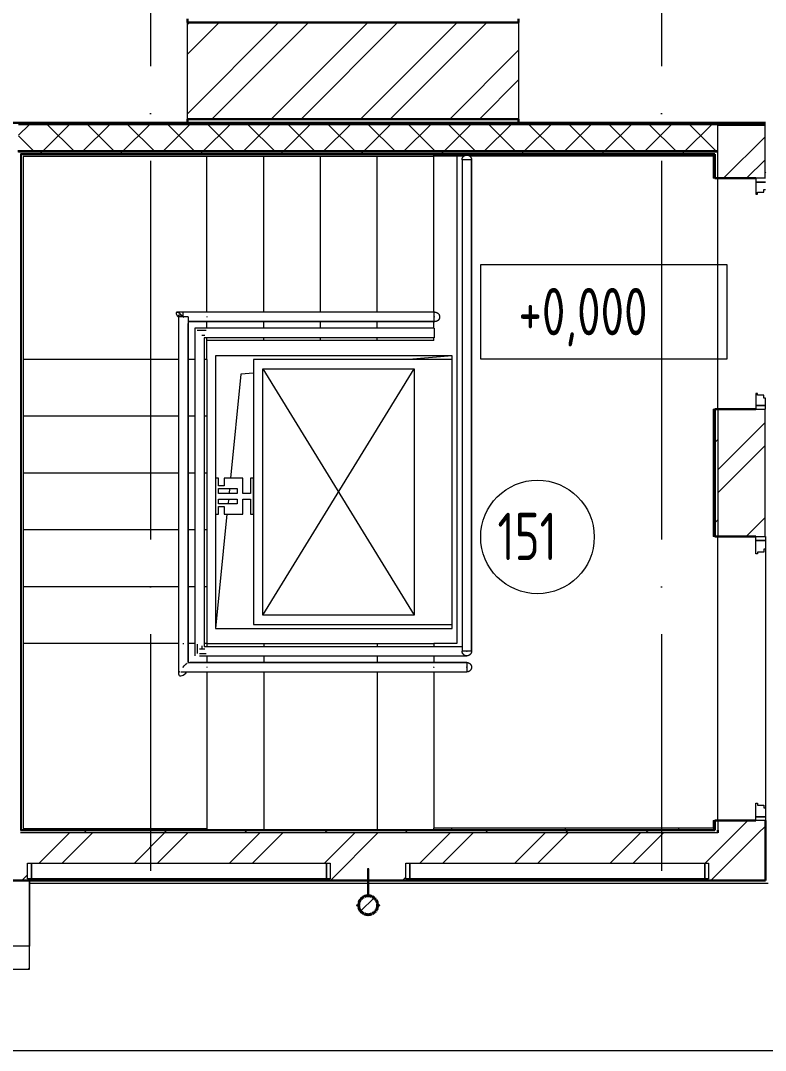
# Model space of a CAD drawing. Header units: millimetres. Extents: x -404508 to 361533, y -175093 to 31861.
# Drawn here: x 5201 to 9138, y -121681 to -116243 of the extents above; entities that cross this region are included whole.
import ezdxf

# ---------------------------------------------------------------- set-up
doc = ezdxf.new("R2010")
doc.units = ezdxf.units.MM
doc.linetypes.add('ADSK_Линия сетки', pattern=[25, 20, -2.5, 0, -2.5])
doc.linetypes.add('ADSK_Сверху', pattern=[450, 300, -150])
for name, color, linetype, lineweight in [('Аннотация', 7, 'Continuous', 18), ('Двери', 252, 'Continuous', 9), ('Крыша', 7, 'Continuous', 9), ('Крыша штриховка', 7, 'Continuous', 9), ('Лестницы', 252, 'Continuous', 9), ('Линии', 7, 'Continuous', 9), ('Марки помещений', 252, 'Continuous', 20), ('Обобщенные модели', 252, 'Continuous', 18), ('Оборудование', 8, 'Continuous', 18), ('Ограждение', 252, 'Continuous', 9), ('Окна', 252, 'Continuous', 9), ('Оси', 252, 'Continuous', 9), ('Отметки', 7, 'Continuous', 9), ('Перекрытие', 252, 'Continuous', 18), ('Стены внутренние', 7, 'Continuous', 18), ('Стены наружные', 7, 'Continuous', 18), ('Стены штриховка', 7, 'Continuous', 9)]:
    doc.layers.add(name, color=color, linetype=linetype, lineweight=lineweight)
doc.styles.add('GOST Common_3', font='', dxfattribs={"height": 3.5})
doc.styles.get('GOST Common_3').set_extended_font_data('GOST 2.304 type A')
pattern_1 = [(0, (-32119.8, 96), (0, 600), []), (90, (-32119.8, 96), (-600, 4e-14), [])]

# ---------------------------------------------------------------- blocks, each defined once
blk = doc.blocks.new('1 этаж')
at = {"layer": 'Обобщенные модели', "lineweight": 9, "true_color": 0x636466}
h = blk.add_hatch(dxfattribs=at)
h.set_pattern_fill('FP_7', color=251, style=0, pattern_type=2)
h.set_pattern_definition([(45, (-32119.82, 96), (-106.066, 106.066), [])])
h.paths.add_polyline_path([(-6405.8, 10724.3), (-6383.1, 10730), (-6365.8, 10744.9), (-6357.1, 10764.7), (-6357.9, 10787.2), (-6368.1, 10806.5), (-6386.1, 10819.8), (-6405.8, 10824.3), (-6428.5, 10818.5), (-6445.8, 10803.6), (-6454.5, 10783.8), (-6453.4, 10760.8), (-6443.5, 10742), (-6425.5, 10728.8), (-6413.3, 10726)])
at = {"layer": 'Ограждение', "true_color": 0x636466}
h = blk.add_hatch(dxfattribs=at)
h.set_pattern_fill('FP_25', color=251, style=0, pattern_type=2)
h.set_pattern_definition(pattern_1)
h.paths.add_polyline_path([(-5058.1, 14731.3), (-4582.8, 14731.3), (-4572.8, 14741.3), (-6057.6, 14741.3), (-6057.6, 14731.3), (-5895.5, 14732.2), (-5891.6, 14733.1), (-5892.3, 14732.2), (-5886.4, 14734.9), (-5884.2, 14732.9), (-5881, 14734.3), (-5876.6, 14732.9), (-5875.9, 14733.7), (-5869, 14731.3), (-5775.6, 14731.3)])
h = blk.add_hatch(dxfattribs=at)
h.set_pattern_fill('FP_25', color=251, style=0, pattern_type=2)
h.set_pattern_definition(pattern_1)
h.paths.add_polyline_path([(-4572.8, 12721.3), (-4572.8, 13393.3), (-4582.8, 13393.3), (-4582.8, 12721.3)])
h = blk.add_hatch(dxfattribs=at)
h.set_pattern_fill('FP_25', color=251, style=0, pattern_type=2)
h.set_pattern_definition(pattern_1)
h.paths.add_polyline_path([(-4572.8, 11171.3), (-4582.8, 11181.3), (-6057.8, 11181.3), (-6057.8, 11171.3), (-5058.1, 11171.3)])
at = {"layer": 'Аннотация', "color": 251, "lineweight": 20, "true_color": 0x636466}
for p, q in [((-5809.7, 13657.5), (-5809.7, 14157.5)), ((-5809.7, 14157.5), (-4509.7, 14157.5)), ((-4509.7, 14157.5), (-4509.7, 13657.5)), ((-4509.7, 13657.5), (-5809.7, 13657.5))]:
    blk.add_line(p, q, dxfattribs=at)
at = {"layer": 'Двери', "color": 251, "true_color": 0x636466}
for p, q in [((-4305.8, 14613.3), (-4355.8, 14613.3)), ((-4355.8, 14613.3), (-4355.8, 14593.3)), ((-4355.8, 14593.3), (-4305.8, 14593.3)), ((-4305.8, 14593.3), (-4355.8, 14593.3)), ((-4355.8, 14593.3), (-4355.8, 14529.3)), ((-4355.8, 14529.3), (-4346.8, 14529.3)), ((-4346.8, 14529.3), (-4346.8, 14539.3)), ((-4346.8, 14539.3), (-4314.8, 14539.3)), ((-4314.8, 14539.3), (-4314.8, 14554.3)), ((-4314.8, 14554.3), (-4305.8, 14554.3)), ((-4346.8, 13477.3), (-4355.8, 13477.3)), ((-4355.8, 13477.3), (-4355.8, 13413.3)), ((-4346.8, 13467.3), (-4346.8, 13477.3)), ((-4314.8, 13467.3), (-4346.8, 13467.3)), ((-4314.8, 13452.3), (-4314.8, 13467.3)), ((-4305.8, 13452.3), (-4314.8, 13452.3)), ((-4305.8, 13413.3), (-4305.8, 13452.3)), ((-4305.8, 13413.3), (-4355.8, 13413.3)), ((-4355.8, 13413.3), (-4355.8, 13393.3)), ((-4355.8, 13413.3), (-4305.8, 13413.3)), ((-4355.8, 13393.3), (-4305.8, 13393.3)), ((-4305.8, 13393.3), (-4305.8, 13413.3)), ((-4355.8, 12701.3), (-4355.8, 12721.3)), ((-4355.8, 12721.3), (-4305.8, 12721.3)), ((-4305.8, 12701.3), (-4355.8, 12701.3)), ((-4355.8, 12701.3), (-4305.8, 12701.3)), ((-4355.8, 12629.3), (-4355.8, 12701.3)), ((-4305.8, 12721.3), (-4305.8, 12701.3)), ((-4305.8, 12701.3), (-4305.8, 12654.3)), ((-4346.8, 12629.3), (-4355.8, 12629.3)), ((-4346.8, 12639.3), (-4346.8, 12629.3)), ((-4314.8, 12639.3), (-4346.8, 12639.3)), ((-4314.8, 12654.3), (-4314.8, 12639.3)), ((-4305.8, 12654.3), (-4314.8, 12654.3)), ((-4355.8, 11313.3), (-4346.8, 11313.3)), ((-4355.8, 11241.3), (-4355.8, 11313.3)), ((-4346.8, 11313.3), (-4346.8, 11303.3)), ((-4346.8, 11303.3), (-4314.8, 11303.3)), ((-4314.8, 11303.3), (-4314.8, 11288.3)), ((-4314.8, 11288.3), (-4305.8, 11288.3)), ((-4305.8, 11288.3), (-4305.8, 11241.3)), ((-4355.8, 11241.3), (-4305.8, 11241.3)), ((-4355.8, 11221.3), (-4355.8, 11241.3)), ((-4305.8, 11241.3), (-4355.8, 11241.3)), ((-4305.8, 11221.3), (-4355.8, 11221.3)), ((-4305.8, 11241.3), (-4305.8, 11221.3))]:
    blk.add_line(p, q, dxfattribs=at)
at = {"layer": 'Крыша', "color": 251, "true_color": 0x636466}
blk.add_line((-8195.8, 10904.3), (-8195.8, 10558.2), dxfattribs=at)
at = {"layer": 'Крыша', "color": 251, "lineweight": 18, "true_color": 0x636466}
for p, q in [((-8195.8, 10558.2), (-10355.8, 10558.2)), ((-8195.8, 10437.1), (-8195.8, 10558.2)), ((-10355.8, 10437.1), (-8195.8, 10437.1))]:
    blk.add_line(p, q, dxfattribs=at)
at = {"layer": 'Крыша', "color": 251, "linetype": 'Continuous', "true_color": 0x636466}
blk.add_line((-8202.3, 10437.1), (-8195.8, 10443.6), dxfattribs=at)
at = {"layer": 'Крыша штриховка', "color": 251, "linetype": 'Continuous', "true_color": 0x636466}
blk.add_line((-8197.8, 10904.3), (-8197.8, 10558.2), dxfattribs=at)
at = {"layer": 'Лестницы', "color": 251, "true_color": 0x636466}
for p, q in [((-7257.6, 14739.3), (-7257.6, 14741.3)), ((-7257.6, 14739.3), (-7257.6, 14741.3)), ((-6957.6, 14739.3), (-6957.6, 14741.3)), ((-6957.6, 14739.3), (-6957.6, 14741.3)), ((-6657.6, 14739.3), (-6657.6, 14741.3)), ((-6657.6, 14739.3), (-6657.6, 14741.3)), ((-6357.6, 14739.3), (-6357.6, 14741.3)), ((-6357.6, 14739.3), (-6357.6, 14741.3)), ((-7257.6, 13906.3), (-7257.6, 14729.3)), ((-7257.6, 13906.3), (-7257.6, 14729.3)), ((-6957.6, 13906.3), (-6957.6, 14729.3)), ((-6957.6, 13906.3), (-6957.6, 14729.3)), ((-6657.6, 13906.3), (-6657.6, 14729.3)), ((-6657.6, 13906.3), (-6657.6, 14729.3)), ((-6357.6, 13906.3), (-6357.6, 14729.3)), ((-6357.6, 13906.3), (-6357.6, 14729.3)), ((-6057.6, 13906.3), (-6057.6, 14729.3)), ((-6057.6, 13906.3), (-6057.6, 14729.3)), ((-7257.6, 13821.3), (-7257.6, 13856.3)), ((-7257.6, 13821.3), (-7257.6, 13856.3)), ((-6957.6, 13821.3), (-6957.6, 13856.3)), ((-6957.6, 13821.3), (-6957.6, 13856.3)), ((-6657.6, 13821.3), (-6657.6, 13856.3)), ((-6657.6, 13821.3), (-6657.6, 13856.3)), ((-6357.6, 13821.3), (-6357.6, 13856.3)), ((-6357.6, 13821.3), (-6357.6, 13856.3)), ((-6057.6, 13821.3), (-6057.6, 13856.3)), ((-6057.6, 13821.3), (-6057.6, 13856.3)), ((-7257.6, 13756.3), (-7257.6, 13771.3)), ((-7257.6, 13756.3), (-7257.6, 13771.3)), ((-6957.6, 13756.3), (-6957.6, 13771.3)), ((-6957.6, 13756.3), (-6957.6, 13771.3)), ((-6657.6, 13756.3), (-6657.6, 13771.3)), ((-6657.6, 13756.3), (-6657.6, 13771.3)), ((-6357.6, 13756.3), (-6357.6, 13771.3)), ((-6357.6, 13756.3), (-6357.6, 13771.3)), ((-6057.6, 13756.3), (-6057.6, 13771.3)), ((-6057.6, 13756.3), (-6057.6, 13771.3)), ((-7257.6, 13656.3), (-7257.6, 13756.3)), ((-6957.6, 13756.3), (-7257.6, 13756.3)), ((-6657.6, 13756.3), (-6957.6, 13756.3)), ((-6357.6, 13756.3), (-6657.6, 13756.3)), ((-6057.6, 13756.3), (-6357.6, 13756.3)), ((-8238.8, 13656.3), (-8242.6, 13656.3)), ((-8238.8, 13656.3), (-8242.6, 13656.3)), ((-7407.6, 13656.3), (-8228.8, 13656.3)), ((-7407.6, 13656.3), (-8228.8, 13656.3)), ((-7322.6, 13656.3), (-7357.6, 13656.3)), ((-7322.6, 13656.3), (-7357.6, 13656.3)), ((-7257.6, 13656.3), (-7272.6, 13656.3)), ((-7257.6, 13656.3), (-7272.6, 13656.3)), ((-7257.6, 13656.3), (-7257.6, 13356.3)), ((-8238.8, 13356.3), (-8242.6, 13356.3)), ((-8238.8, 13356.3), (-8242.6, 13356.3)), ((-7407.6, 13356.3), (-8228.8, 13356.3)), ((-7407.6, 13356.3), (-8228.8, 13356.3)), ((-7322.6, 13356.3), (-7357.6, 13356.3)), ((-7322.6, 13356.3), (-7357.6, 13356.3)), ((-7257.6, 13356.3), (-7272.6, 13356.3)), ((-7257.6, 13356.3), (-7272.6, 13356.3)), ((-7257.6, 13356.3), (-7257.6, 13056.3)), ((-8238.8, 13056.3), (-8242.6, 13056.3)), ((-8238.8, 13056.3), (-8242.6, 13056.3)), ((-7407.6, 13056.3), (-8228.8, 13056.3)), ((-7407.6, 13056.3), (-8228.8, 13056.3)), ((-7322.6, 13056.3), (-7357.6, 13056.3)), ((-7322.6, 13056.3), (-7357.6, 13056.3)), ((-7257.6, 13056.3), (-7272.6, 13056.3)), ((-7257.6, 13056.3), (-7272.6, 13056.3)), ((-7257.6, 13056.3), (-7257.6, 12756.3)), ((-8238.8, 12756.3), (-8242.6, 12756.3)), ((-8238.8, 12756.3), (-8242.6, 12756.3)), ((-7407.6, 12756.3), (-8228.8, 12756.3)), ((-7407.6, 12756.3), (-8228.8, 12756.3)), ((-7322.6, 12756.3), (-7357.6, 12756.3)), ((-7322.6, 12756.3), (-7357.6, 12756.3)), ((-7257.6, 12756.3), (-7272.6, 12756.3)), ((-7257.6, 12756.3), (-7272.6, 12756.3)), ((-7257.6, 12756.3), (-7257.6, 12456.3)), ((-8238.8, 12456.3), (-8242.6, 12456.3)), ((-8238.8, 12456.3), (-8242.6, 12456.3)), ((-7407.6, 12456.3), (-8228.8, 12456.3)), ((-7407.6, 12456.3), (-8228.8, 12456.3)), ((-7322.6, 12456.3), (-7357.6, 12456.3)), ((-7322.6, 12456.3), (-7357.6, 12456.3)), ((-7257.6, 12456.3), (-7272.6, 12456.3)), ((-7257.6, 12456.3), (-7272.6, 12456.3)), ((-7257.6, 12456.3), (-7257.6, 12156.3)), ((-8238.8, 12156.3), (-8242.6, 12156.3)), ((-8238.8, 12156.3), (-8242.6, 12156.3)), ((-7407.6, 12156.3), (-8228.8, 12156.3)), ((-7407.6, 12156.3), (-8228.8, 12156.3)), ((-7322.6, 12156.3), (-7357.6, 12156.3)), ((-7322.6, 12156.3), (-7357.6, 12156.3)), ((-7257.6, 12156.3), (-7272.6, 12156.3)), ((-7257.6, 12156.3), (-7272.6, 12156.3)), ((-7257.6, 12156.3), (-7257.6, 12141.3)), ((-7257.6, 12156.3), (-6957.6, 12156.3)), ((-7257.6, 12156.3), (-7257.6, 12141.3)), ((-6957.6, 12156.3), (-6657.6, 12156.3)), ((-6957.6, 12156.3), (-6957.6, 12141.3)), ((-6957.6, 12156.3), (-6957.6, 12141.3)), ((-6657.6, 12156.3), (-6357.6, 12156.3)), ((-6357.6, 12156.3), (-6057.6, 12156.3)), ((-6357.6, 12156.3), (-6357.6, 12141.3)), ((-6357.6, 12156.3), (-6357.6, 12141.3)), ((-7257.6, 12091.3), (-7257.6, 12056.3)), ((-7257.6, 12091.3), (-7257.6, 12056.3)), ((-6957.6, 12091.3), (-6957.6, 12056.3)), ((-6957.6, 12091.3), (-6957.6, 12056.3)), ((-6357.6, 12091.3), (-6357.6, 12056.3)), ((-6357.6, 12091.3), (-6357.6, 12056.3)), ((-7257.6, 12006.3), (-7257.6, 11171.3)), ((-7257.6, 12006.3), (-7257.6, 11171.3)), ((-6957.6, 12006.3), (-6957.6, 11171.3)), ((-6957.6, 12006.3), (-6957.6, 11171.3)), ((-6357.6, 12006.3), (-6357.6, 11171.3)), ((-6357.6, 12006.3), (-6357.6, 11171.3))]:
    blk.add_line(p, q, dxfattribs=at)
at = {"layer": 'Линии', "color": 251, "linetype": 'ADSK_Сверху', "ltscale": 100, "true_color": 0x636466}
blk.add_line((-8505.8, 10007.5), (-2273.8, 10007.5), dxfattribs=at)
at = {"layer": 'Марки помещений', "color": 251, "true_color": 0x636466}
blk.add_circle((-5510.7, 12719.2), 300, dxfattribs=at)
at = {"layer": 'Обобщенные модели', "color": 251, "true_color": 0x636466}
for p, q in [((-6409.1, 10966.3), (-6409.1, 10826.3)), ((-6402.5, 10966.3), (-6409.1, 10966.3)), ((-6402.5, 10826.3), (-6402.5, 10966.3)), ((-6409.1, 10826.3), (-6406.7, 10826.3)), ((-6404.9, 10826.3), (-6402.5, 10826.3)), ((-6467.8, 10775.3), (-6467.8, 10773.3)), ((-6457.8, 10775.3), (-6467.8, 10775.3)), ((-6467.8, 10775.3), (-6467.8, 10773.3)), ((-6457.8, 10775.3), (-6467.8, 10775.3)), ((-6467.8, 10775.3), (-6467.8, 10773.3)), ((-6457.8, 10775.3), (-6467.8, 10775.3)), ((-6467.8, 10775.3), (-6467.8, 10773.3)), ((-6457.8, 10775.3), (-6467.8, 10775.3)), ((-6467.8, 10773.3), (-6457.8, 10773.3)), ((-6467.8, 10773.3), (-6457.8, 10773.3)), ((-6467.8, 10773.3), (-6457.8, 10773.3)), ((-6467.8, 10773.3), (-6457.8, 10773.3)), ((-6457.8, 10775.3), (-6455.8, 10775.3)), ((-6455.8, 10773.3), (-6457.8, 10773.3)), ((-6455.8, 10775.3), (-6455.8, 10773.3)), ((-6355.8, 10775.3), (-6353.8, 10775.3)), ((-6355.8, 10773.3), (-6355.8, 10775.3)), ((-6353.8, 10773.3), (-6355.8, 10773.3)), ((-6343.8, 10775.3), (-6353.8, 10775.3)), ((-6343.8, 10775.3), (-6353.8, 10775.3)), ((-6343.8, 10775.3), (-6353.8, 10775.3)), ((-6343.8, 10775.3), (-6353.8, 10775.3)), ((-6353.8, 10773.3), (-6343.8, 10773.3)), ((-6353.8, 10773.3), (-6343.8, 10773.3)), ((-6353.8, 10773.3), (-6343.8, 10773.3)), ((-6353.8, 10773.3), (-6343.8, 10773.3)), ((-6343.8, 10773.3), (-6343.8, 10775.3)), ((-6343.8, 10773.3), (-6343.8, 10775.3)), ((-6343.8, 10773.3), (-6343.8, 10775.3)), ((-6343.8, 10773.3), (-6343.8, 10775.3))]:
    blk.add_line(p, q, dxfattribs=at)
for radius, start, end in [(52, 90, 270), (50, 90, 270), (52, 270, 90), (50, 270, 90)]:
    blk.add_arc((-6405.8, 10774.3), radius, start, end, dxfattribs=at)
at = {"layer": 'Обобщенные модели', "color": 251, "lineweight": 40, "true_color": 0x636466}
for start, end in [(90, 113.3059), (66.6941, 90), (168.9964, 191.0036), (143.7992, 166.3688), (117.1715, 139.417), (40.583, 62.8285), (13.6312, 36.2008), (348.9964, 11.0036), (193.6312, 216.2008), (220.583, 242.8285), (246.6941, 270), (270, 293.3059), (297.1715, 319.417), (323.7992, 346.3688)]:
    blk.add_arc((-6405.8, 10774.3), 50, start, end, dxfattribs=at)
at = {"layer": 'Оборудование', "color": 251, "true_color": 0x636466}
for p, q in [((-7212.2, 13676.3), (-7212.2, 13029.3)), ((-5962.2, 13676.3), (-7212.2, 13676.3)), ((-5962.2, 13656.3), (-7012.2, 13656.3)), ((-7012.2, 13656.3), (-7012.2, 12256.3)), ((-5962.2, 13676.3), (-6190.8, 13656.3)), ((-5962.2, 13656.3), (-5962.2, 13676.3)), ((-5962.2, 12256.3), (-5962.2, 13656.3)), ((-6962.2, 12306.3), (-6162.2, 13606.3)), ((-6962.2, 13606.3), (-6162.2, 12306.3)), ((-6962.2, 12306.3), (-6962.2, 13606.3)), ((-6962.2, 13606.3), (-6162.2, 13606.3)), ((-6162.2, 13606.3), (-6162.2, 12306.3)), ((-7078, 13578.7), (-7132.9, 13029.3)), ((-7012.2, 13584.4), (-7078, 13578.7)), ((-7197.2, 13029.3), (-7212.2, 13029.3)), ((-7212.2, 13029.3), (-7212.2, 12839.3)), ((-7197.2, 12989.3), (-7197.2, 13029.3)), ((-7112.2, 13029.3), (-7167.2, 13029.3)), ((-7167.2, 13029.3), (-7167.2, 12989.3)), ((-7067.2, 13029.3), (-7112.2, 13029.3)), ((-7067.2, 12949.3), (-7067.2, 13029.3)), ((-7012.2, 13029.3), (-7027.2, 13029.3)), ((-7027.2, 13029.3), (-7027.2, 12949.3)), ((-7012.2, 12839.3), (-7012.2, 13029.3)), ((-7167.2, 12989.3), (-7197.2, 12989.3)), ((-7197.2, 12974.3), (-7097.2, 12974.3)), ((-7197.2, 12949.3), (-7197.2, 12974.3)), ((-7097.2, 12949.3), (-7197.2, 12949.3)), ((-7138.4, 12974.3), (-7140.9, 12949.3)), ((-7097.2, 12974.3), (-7097.2, 12949.3)), ((-7027.2, 12949.3), (-7067.2, 12949.3)), ((-7197.2, 12894.3), (-7197.2, 12919.3)), ((-7197.2, 12919.3), (-7097.2, 12919.3)), ((-7097.2, 12894.3), (-7197.2, 12894.3)), ((-7143.9, 12919.3), (-7146.4, 12894.3)), ((-7097.2, 12919.3), (-7097.2, 12894.3)), ((-7067.2, 12839.3), (-7067.2, 12919.3)), ((-7067.2, 12919.3), (-7027.2, 12919.3)), ((-7027.2, 12919.3), (-7027.2, 12839.3)), ((-7151.9, 12839.3), (-7212.2, 12236.3)), ((-7212.2, 12839.3), (-7212.2, 12236.3)), ((-7212.2, 12839.3), (-7197.2, 12839.3)), ((-7197.2, 12839.3), (-7197.2, 12879.3)), ((-7197.2, 12879.3), (-7167.2, 12879.3)), ((-7167.2, 12879.3), (-7167.2, 12839.3)), ((-7167.2, 12839.3), (-7112.2, 12839.3)), ((-7112.2, 12839.3), (-7067.2, 12839.3)), ((-7027.2, 12839.3), (-7012.2, 12839.3)), ((-6162.2, 12306.3), (-6962.2, 12306.3)), ((-7012.2, 12256.3), (-5962.2, 12256.3)), ((-5962.2, 12236.3), (-5962.2, 12256.3)), ((-7212.2, 12236.3), (-5962.2, 12236.3))]:
    blk.add_line(p, q, dxfattribs=at)
at = {"layer": 'Ограждение', "color": 251, "true_color": 0x636466}
for p, q in [((-8238.8, 14739.3), (-8238.8, 13956.3)), ((-7257.6, 14739.3), (-8238.8, 14739.3)), ((-6057.6, 14739.3), (-7257.6, 14739.3)), ((-6057.6, 14731.3), (-6057.6, 14741.3)), ((-4582.8, 14731.3), (-4572.8, 14741.3)), ((-8228.8, 14729.3), (-8228.8, 13956.3)), ((-7257.6, 14729.3), (-8228.8, 14729.3)), ((-6057.6, 14729.3), (-7257.6, 14729.3)), ((-6057.6, 14731.3), (-5897, 14731.3)), ((-6057.6, 14731.3), (-6057.6, 14729.3)), ((-5909.2, 14711.3), (-5909.2, 12116.3)), ((-5859.2, 14711.3), (-5909.2, 14711.3)), ((-5909.2, 14711.3), (-5909.2, 12116.3)), ((-5881.8, 14711.3), (-5886.5, 14711.3)), ((-5871.4, 14731.3), (-4582.8, 14731.3)), ((-5859.2, 12116.3), (-5859.2, 14711.3)), ((-5859.2, 14711.3), (-5859.2, 12116.3)), ((-4582.8, 14731.3), (-4582.8, 14613.3)), ((-4572.8, 14613.3), (-4582.8, 14613.3)), ((-8238.8, 13956.3), (-8238.8, 12156.3)), ((-8228.8, 13956.3), (-8228.8, 12156.3)), ((-7264.8, 13906.3), (-7417, 13906.3)), ((-7407.6, 13889.1), (-7407.6, 13640.9)), ((-7357.6, 13881.3), (-7407.6, 13881.3)), ((-7407.6, 13881.3), (-7407.6, 12156.3)), ((-7382.6, 13881.3), (-7382.6, 13906.3)), ((-7257.6, 13906.3), (-7382.6, 13906.3)), ((-7357.6, 13881.3), (-7357.6, 12156.3)), ((-6056.8, 13906.3), (-7264.8, 13906.3)), ((-6056.8, 13906.3), (-7257.6, 13906.3)), ((-6056.8, 13856.3), (-6056.8, 13906.3)), ((-7357.6, 13856.3), (-7264.8, 13856.3)), ((-7257.6, 13856.3), (-7357.6, 13856.3)), ((-7357.6, 13640.9), (-7357.6, 13846.8)), ((-7322.6, 13821.3), (-7322.6, 13654.3)), ((-7257.6, 13821.3), (-7322.6, 13821.3)), ((-7264.8, 13856.3), (-6056.8, 13856.3)), ((-6056.8, 13856.3), (-7257.6, 13856.3)), ((-6056.8, 13821.3), (-7257.6, 13821.3)), ((-6056.8, 13821.3), (-6056.8, 13771.3)), ((-7261.3, 13808.8), (-7310.1, 13808.8)), ((-7268.8, 13783.8), (-7285.1, 13783.8)), ((-7272.6, 13771.3), (-7272.6, 13654.3)), ((-6056.8, 13771.3), (-7272.6, 13771.3)), ((-7322.6, 13654.3), (-7322.6, 12156.3)), ((-7272.6, 13654.3), (-7272.6, 12141.3)), ((-7407.6, 13640.9), (-7407.6, 12149)), ((-7357.6, 12149), (-7357.6, 13640.9)), ((-4582.8, 13393.3), (-4572.8, 13393.3)), ((-4582.8, 13393.3), (-4582.8, 12721.3)), ((-4572.8, 12721.3), (-4582.8, 12721.3)), ((-8238.8, 12156.3), (-8238.8, 11171.3)), ((-8228.8, 12156.3), (-8228.8, 11179.3)), ((-7407.6, 12156.3), (-7407.6, 12006.3)), ((-7407.6, 12149), (-7407.6, 11996.6)), ((-7357.6, 12156.3), (-7357.6, 12056.3)), ((-7357.6, 12056.3), (-7357.6, 12149)), ((-7322.6, 12156.3), (-7322.6, 12091.3)), ((-7310.1, 12152.5), (-7310.1, 12103.8)), ((-7297.6, 12128.8), (-7268.8, 12128.8)), ((-7285.1, 12145), (-7285.1, 12128.8)), ((-7272.6, 12141.3), (-6057.6, 12141.3)), ((-6057.6, 12141.3), (-5909.2, 12141.3)), ((-7297.6, 12103.8), (-7261.3, 12103.8)), ((-7297.6, 12091.3), (-7257.6, 12091.3)), ((-7257.6, 12091.3), (-6057.6, 12091.3)), ((-6057.6, 12091.3), (-5884.2, 12091.3)), ((-5859.2, 12116.3), (-5909.2, 12116.3)), ((-5886.5, 12116.3), (-5881.8, 12116.3)), ((-5884.2, 12094.6), (-5884.2, 12091.3)), ((-7382.6, 12031.3), (-7384.9, 12029.9)), ((-7357.6, 12056.3), (-7257.6, 12056.3)), ((-7239.7, 12056.3), (-7347.9, 12056.3)), ((-7257.6, 12056.3), (-6057.6, 12056.3)), ((-6050.3, 12056.3), (-7239.7, 12056.3)), ((-6057.6, 12056.3), (-5884.2, 12056.3)), ((-5884.2, 12056.3), (-6050.3, 12056.3)), ((-5884.2, 12056.3), (-5884.2, 12006.3)), ((-5884.2, 12028.9), (-5884.2, 12033.6)), ((-7396.3, 12006.3), (-7257.6, 12006.3)), ((-7375.5, 12006.3), (-7239.7, 12006.3)), ((-7257.6, 12006.3), (-6057.6, 12006.3)), ((-7239.7, 12006.3), (-6050.3, 12006.3)), ((-6057.6, 12006.3), (-5884.2, 12006.3)), ((-6050.3, 12006.3), (-5884.2, 12006.3)), ((-4582.8, 11221.3), (-4572.8, 11221.3)), ((-4582.8, 11221.3), (-4582.8, 11181.3)), ((-8228.8, 11179.3), (-7257.6, 11179.3)), ((-6057.8, 11171.3), (-6057.8, 11181.3)), ((-4582.8, 11181.3), (-6057.8, 11181.3)), ((-4582.8, 11181.3), (-4572.8, 11171.3))]:
    blk.add_line(p, q, dxfattribs=at)
at = {"layer": 'Ограждение', "color": 251, "true_color": 0x636466, "flags": 128}
for points in [[(-5909.2, 14711.3), (-5909.2, 14712.3), (-5909.1, 14713.3), (-5909, 14714.3), (-5908.9, 14715.3), (-5908.7, 14716.2), (-5908.5, 14717.2), (-5908.2, 14718.2), (-5907.9, 14719.1), (-5907.6, 14720.1), (-5907.2, 14721), (-5906.8, 14721.9), (-5906.4, 14722.8), (-5905.9, 14723.7), (-5905.4, 14724.5), (-5904.8, 14725.4), (-5904.2, 14726.2), (-5903.6, 14727), (-5903, 14727.8), (-5902.3, 14728.5), (-5901.6, 14729.2), (-5900.9, 14729.9), (-5900.1, 14730.5), (-5899.3, 14731.2), (-5898.5, 14731.7), (-5897.7, 14732.3), (-5896.8, 14732.8), (-5896, 14733.3), (-5895.1, 14733.8), (-5894.2, 14734.2), (-5893.2, 14734.6), (-5892.3, 14734.9), (-5891.3, 14735.2), (-5890.4, 14735.5), (-5889.4, 14735.7), (-5888.4, 14735.9), (-5887.4, 14736.1), (-5886.4, 14736.2), (-5885.5, 14736.2), (-5884.5, 14736.3), (-5884.2, 14736.3)], [(-5909.2, 14711.3), (-5909.2, 14712.3), (-5909.1, 14713.3), (-5909, 14714.3), (-5908.9, 14715.3), (-5908.7, 14716.2), (-5908.5, 14717.2), (-5908.2, 14718.2), (-5907.9, 14719.1), (-5907.6, 14720.1)], [(-5906.8, 14721.9), (-5906.4, 14722.8), (-5905.9, 14723.7), (-5905.4, 14724.5), (-5904.8, 14725.4), (-5904.2, 14726.2)], [(-5902.3, 14728.5), (-5901.6, 14729.2), (-5900.9, 14729.9), (-5900.1, 14730.5), (-5899.3, 14731.2), (-5898.5, 14731.7), (-5897.7, 14732.3), (-5896.8, 14732.8), (-5896, 14733.3), (-5895.1, 14733.8), (-5894.2, 14734.2), (-5893.2, 14734.6), (-5892.3, 14734.9), (-5891.3, 14735.2), (-5890.4, 14735.5), (-5889.4, 14735.7), (-5888.4, 14735.9), (-5887.4, 14736.1), (-5886.4, 14736.2), (-5885.5, 14736.2), (-5884.5, 14736.3)], [(-5884.2, 14736.3), (-5883.2, 14736.2), (-5882.2, 14736.2), (-5881.2, 14736.1), (-5880.2, 14735.9), (-5879.2, 14735.8), (-5878.2, 14735.6), (-5877.3, 14735.3), (-5876.3, 14735), (-5875.4, 14734.7), (-5874.4, 14734.3), (-5873.5, 14733.9), (-5872.6, 14733.4), (-5871.8, 14733), (-5870.9, 14732.5), (-5870.1, 14731.9), (-5869.3, 14731.3), (-5868.5, 14730.7), (-5867.7, 14730.1), (-5867, 14729.4), (-5866.2, 14728.7), (-5865.6, 14728), (-5864.9, 14727.2), (-5864.3, 14726.4), (-5863.7, 14725.6), (-5863.1, 14724.8), (-5862.6, 14723.9), (-5862.1, 14723.1), (-5861.7, 14722.2), (-5861.3, 14721.3), (-5860.9, 14720.3), (-5860.5, 14719.4), (-5860.2, 14718.4), (-5860, 14717.5), (-5859.7, 14716.5), (-5859.5, 14715.5), (-5859.4, 14714.5), (-5859.3, 14713.5), (-5859.2, 14712.5), (-5859.2, 14711.5), (-5859.2, 14711.3)], [(-5883.2, 14736.2), (-5882.2, 14736.2), (-5881.2, 14736.1), (-5880.2, 14735.9), (-5879.2, 14735.8), (-5878.2, 14735.6), (-5877.3, 14735.3), (-5876.3, 14735), (-5875.4, 14734.7), (-5874.4, 14734.3), (-5873.5, 14733.9), (-5872.6, 14733.4), (-5871.8, 14733), (-5870.9, 14732.5), (-5870.1, 14731.9), (-5869.3, 14731.3), (-5868.5, 14730.7), (-5867.7, 14730.1), (-5867, 14729.4), (-5866.2, 14728.7)], [(-5864.3, 14726.4), (-5863.7, 14725.6), (-5863.1, 14724.8), (-5862.6, 14723.9), (-5862.1, 14723.1), (-5861.7, 14722.2), (-5861.3, 14721.3), (-5860.9, 14720.3), (-5860.5, 14719.4), (-5860.2, 14718.4), (-5860, 14717.5), (-5859.7, 14716.5), (-5859.5, 14715.5), (-5859.4, 14714.5), (-5859.3, 14713.5), (-5859.2, 14712.5), (-5859.2, 14711.5), (-5859.2, 14711.3)], [(-7417, 13906.3), (-7419.8, 13905.4), (-7420.9, 13902.9), (-7420.3, 13898.9), (-7418, 13893.8), (-7414.3, 13887.7), (-7409.3, 13881.3), (-7407.6, 13879.4)], [(-7382.6, 13881.3), (-7388.5, 13887.7), (-7394.9, 13893.8), (-7401.4, 13898.9), (-7407.5, 13902.9), (-7412.9, 13905.4), (-7417, 13906.3)], [(-7407.6, 13889.1), (-7406.7, 13891.8), (-7404.2, 13892.9), (-7400.2, 13892.3), (-7395.1, 13890.1), (-7389, 13886.3), (-7382.6, 13881.3), (-7380.6, 13879.6)], [(-6052.7, 13906.3), (-6052.7, 13906.3), (-6052.8, 13906.3), (-6052.9, 13906.3), (-6053.1, 13906.3), (-6053.4, 13906.3), (-6053.7, 13906.3), (-6054.1, 13906.3), (-6054.6, 13906.3), (-6055.1, 13906.3), (-6055.6, 13906.3), (-6056.2, 13906.3), (-6056.9, 13906.3), (-6057.6, 13906.3), (-6058.4, 13906.3), (-6059.2, 13906.3), (-6060.1, 13906.3), (-6061, 13906.3), (-6062, 13906.3), (-6063, 13906.3), (-6064, 13906.3), (-6065.1, 13906.3), (-6066.3, 13906.3), (-6067.4, 13906.3), (-6068.7, 13906.3), (-6069.9, 13906.3), (-6070.1, 13906.3)], [(-6056.8, 13883.2), (-6056.8, 13881.3), (-6056.8, 13879.3)], [(-6056.5, 13906.3), (-6055.8, 13906.3), (-6055.3, 13906.3), (-6054.7, 13906.3), (-6054.3, 13906.3), (-6053.9, 13906.3), (-6053.5, 13906.3), (-6053.2, 13906.3), (-6053, 13906.3), (-6052.8, 13906.3), (-6052.7, 13906.3), (-6052.7, 13906.3), (-6052.7, 13906.3)], [(-6052.7, 13906.3), (-6051.7, 13906.2), (-6050.7, 13906.2), (-6049.7, 13906.1), (-6048.7, 13905.9), (-6047.7, 13905.8), (-6046.7, 13905.6), (-6045.8, 13905.3), (-6044.8, 13905), (-6043.9, 13904.7), (-6042.9, 13904.3), (-6042, 13903.9), (-6041.1, 13903.4), (-6040.2, 13903), (-6039.4, 13902.5), (-6038.5, 13901.9), (-6037.7, 13901.3), (-6036.9, 13900.7), (-6036.2, 13900.1), (-6035.4, 13899.4), (-6034.7, 13898.7), (-6034, 13898), (-6033.4, 13897.2), (-6032.8, 13896.4), (-6032.2, 13895.6), (-6031.6, 13894.8), (-6031.1, 13893.9), (-6030.6, 13893.1), (-6030.2, 13892.2), (-6029.7, 13891.3), (-6029.4, 13890.3), (-6029, 13889.4), (-6028.7, 13888.4), (-6028.4, 13887.5), (-6028.2, 13886.5), (-6028, 13885.5), (-6027.9, 13884.5), (-6027.8, 13883.5), (-6027.7, 13882.5), (-6027.7, 13881.5), (-6027.7, 13881.3)], [(-6027.7, 13881.3), (-6027.7, 13880.3), (-6027.7, 13879.3), (-6027.8, 13878.3), (-6028, 13877.3), (-6028.2, 13876.3), (-6028.4, 13875.3), (-6028.6, 13874.4), (-6028.9, 13873.4), (-6029.3, 13872.5), (-6029.6, 13871.5), (-6030, 13870.6), (-6030.5, 13869.7), (-6031, 13868.8), (-6031.5, 13868), (-6032, 13867.2), (-6032.6, 13866.3), (-6033.2, 13865.5), (-6033.9, 13864.8), (-6034.5, 13864), (-6035.2, 13863.3), (-6036, 13862.7), (-6036.7, 13862), (-6037.5, 13861.4), (-6038.3, 13860.8), (-6039.2, 13860.2), (-6040, 13859.7), (-6040.9, 13859.2), (-6041.8, 13858.8), (-6042.7, 13858.3), (-6043.6, 13858), (-6044.5, 13857.6), (-6045.5, 13857.3), (-6046.5, 13857.1), (-6047.4, 13856.8), (-6048.4, 13856.6), (-6049.4, 13856.5), (-6050.4, 13856.4), (-6051.4, 13856.3), (-6052.4, 13856.3), (-6052.7, 13856.3)], [(-6070.1, 13856.3), (-6068.9, 13856.3), (-6067.7, 13856.3), (-6066.5, 13856.3), (-6065.4, 13856.3), (-6064.2, 13856.3), (-6063.2, 13856.3), (-6062.2, 13856.3), (-6061.2, 13856.3), (-6060.3, 13856.3), (-6059.4, 13856.3), (-6058.5, 13856.3), (-6057.8, 13856.3), (-6057, 13856.3), (-6056.4, 13856.3), (-6055.7, 13856.3), (-6055.2, 13856.3), (-6054.7, 13856.3), (-6054.2, 13856.3), (-6053.8, 13856.3), (-6053.5, 13856.3), (-6053.2, 13856.3), (-6053, 13856.3), (-6052.8, 13856.3), (-6052.7, 13856.3), (-6052.7, 13856.3)], [(-6052.7, 13856.3), (-6052.7, 13856.3), (-6052.8, 13856.3), (-6052.9, 13856.3), (-6053.1, 13856.3), (-6053.4, 13856.3), (-6053.7, 13856.3), (-6054.1, 13856.3), (-6054.6, 13856.3), (-6055.1, 13856.3), (-6055.6, 13856.3), (-6056.2, 13856.3), (-6056.9, 13856.3)], [(-5884.2, 12091.3), (-5885.2, 12091.3), (-5886.2, 12091.3), (-5887.2, 12091.4), (-5888.2, 12091.6), (-5889.1, 12091.8), (-5890.1, 12092), (-5891.1, 12092.2), (-5892, 12092.5), (-5893, 12092.9), (-5893.9, 12093.2), (-5894.8, 12093.7), (-5895.7, 12094.1), (-5896.6, 12094.6), (-5897.5, 12095.1), (-5898.3, 12095.6), (-5899.1, 12096.2), (-5899.9, 12096.8), (-5900.7, 12097.5), (-5901.4, 12098.1), (-5902.1, 12098.9), (-5902.8, 12099.6), (-5903.5, 12100.3), (-5904.1, 12101.1), (-5904.7, 12101.9), (-5905.2, 12102.8), (-5905.7, 12103.6), (-5906.2, 12104.5), (-5906.7, 12105.4), (-5907.1, 12106.3), (-5907.5, 12107.2), (-5907.8, 12108.1), (-5908.1, 12109.1), (-5908.4, 12110.1), (-5908.6, 12111), (-5908.8, 12112), (-5909, 12113), (-5909.1, 12114), (-5909.1, 12115), (-5909.2, 12116), (-5909.2, 12116.3)], [(-5859.2, 12116.3), (-5859.2, 12115.3), (-5859.3, 12114.3), (-5859.4, 12113.3), (-5859.5, 12112.3), (-5859.7, 12111.3), (-5859.9, 12110.3), (-5860.2, 12109.4), (-5860.5, 12108.4), (-5860.8, 12107.5), (-5861.2, 12106.5), (-5861.6, 12105.6), (-5862, 12104.7), (-5862.5, 12103.8), (-5863, 12103), (-5863.5, 12102.2), (-5864.1, 12101.3), (-5864.7, 12100.5), (-5865.4, 12099.8), (-5866.1, 12099), (-5866.8, 12098.3), (-5867.5, 12097.7), (-5868.3, 12097), (-5869, 12096.4), (-5869.8, 12095.8), (-5870.7, 12095.2), (-5871.5, 12094.7), (-5872.4, 12094.2), (-5873.3, 12093.8), (-5874.2, 12093.3), (-5875.1, 12093), (-5876.1, 12092.6), (-5877, 12092.3), (-5878, 12092.1), (-5879, 12091.8), (-5879.9, 12091.6), (-5880.9, 12091.5), (-5881.9, 12091.4), (-5882.9, 12091.3), (-5883.9, 12091.3), (-5884.2, 12091.3)], [(-5866.1, 12099), (-5866.8, 12098.3), (-5867.5, 12097.7), (-5868.3, 12097), (-5869, 12096.4), (-5869.8, 12095.8), (-5870.7, 12095.2), (-5871.5, 12094.7), (-5872.4, 12094.2), (-5873.3, 12093.8), (-5874.2, 12093.3), (-5875.1, 12093), (-5876.1, 12092.6), (-5877, 12092.3), (-5878, 12092.1), (-5879, 12091.8), (-5879.9, 12091.6), (-5880.9, 12091.5), (-5881.9, 12091.4), (-5882.9, 12091.3), (-5883.9, 12091.3), (-5884.2, 12091.3)], [(-5861.6, 12105.6), (-5862, 12104.7), (-5862.5, 12103.8), (-5863, 12103), (-5863.5, 12102.2), (-5864.1, 12101.3)], [(-5859.2, 12116.3), (-5859.2, 12115.3), (-5859.3, 12114.3), (-5859.4, 12113.3), (-5859.5, 12112.3), (-5859.7, 12111.3), (-5859.9, 12110.3), (-5860.2, 12109.4), (-5860.5, 12108.4), (-5860.8, 12107.5)], [(-7383.2, 12030), (-7382.6, 12031.3), (-7378.3, 12037.7), (-7372.9, 12043.8), (-7366.7, 12048.9), (-7362, 12052)], [(-5884.2, 12056.3), (-5883.2, 12056.2), (-5882.2, 12056.2), (-5881.2, 12056.1), (-5880.2, 12055.9), (-5879.2, 12055.8), (-5878.2, 12055.6), (-5877.3, 12055.3), (-5876.3, 12055), (-5875.4, 12054.7), (-5874.4, 12054.3), (-5873.5, 12053.9), (-5872.6, 12053.4), (-5871.8, 12053), (-5870.9, 12052.5), (-5870.1, 12051.9), (-5869.3, 12051.3), (-5868.5, 12050.7), (-5867.7, 12050.1), (-5867, 12049.4), (-5866.2, 12048.7), (-5865.6, 12048), (-5864.9, 12047.2), (-5864.3, 12046.4), (-5863.7, 12045.6), (-5863.1, 12044.8), (-5862.6, 12043.9), (-5862.1, 12043.1), (-5861.7, 12042.2), (-5861.3, 12041.3), (-5860.9, 12040.3), (-5860.5, 12039.4), (-5860.2, 12038.4), (-5860, 12037.5), (-5859.7, 12036.5), (-5859.5, 12035.5), (-5859.4, 12034.5), (-5859.3, 12033.5), (-5859.2, 12032.5), (-5859.2, 12031.5), (-5859.2, 12031.3)], [(-5859.2, 12031.3), (-5859.2, 12030.3), (-5859.3, 12029.3), (-5859.4, 12028.3), (-5859.5, 12027.3), (-5859.7, 12026.3), (-5859.9, 12025.3), (-5860.2, 12024.4), (-5860.5, 12023.4), (-5860.8, 12022.5), (-5861.2, 12021.5), (-5861.6, 12020.6), (-5862, 12019.7), (-5862.5, 12018.8), (-5863, 12018), (-5863.5, 12017.2), (-5864.1, 12016.3), (-5864.7, 12015.5), (-5865.4, 12014.8), (-5866.1, 12014), (-5866.8, 12013.3), (-5867.5, 12012.7), (-5868.3, 12012), (-5869, 12011.4), (-5869.8, 12010.8), (-5870.7, 12010.2), (-5871.5, 12009.7), (-5872.4, 12009.2), (-5873.3, 12008.8), (-5874.2, 12008.3), (-5875.1, 12008), (-5876.1, 12007.6), (-5877, 12007.3), (-5878, 12007.1), (-5879, 12006.8), (-5879.9, 12006.6), (-5880.9, 12006.5), (-5881.9, 12006.4), (-5882.9, 12006.3), (-5883.9, 12006.3), (-5884.2, 12006.3)], [(-7403.2, 12010.7), (-7404.2, 12008.9), (-7406.7, 12002.5), (-7407.6, 11996.6)], [(-7407.6, 11996.6), (-7406.7, 11991.7), (-7404.2, 11988), (-7400.2, 11985.9), (-7395.1, 11985.4), (-7389, 11986.7), (-7382.6, 11989.5), (-7376.1, 11993.8), (-7370.1, 11999.2), (-7364.9, 12005.4)]]:
    blk.add_lwpolyline(points, dxfattribs=at)
at = {"layer": 'Ограждение', "color": 251, "true_color": 0x636466}
for start_param, end_param in [(4.712389, 4.791601), (4.633177, 4.712389)]:
    blk.add_ellipse((-6070.1, 13881.3), major_axis=(0, 25), ratio=0.533794, start_param=start_param, end_param=end_param, dxfattribs=at)
for points in [[(-7257.6, 13883.2), (-7257.6, 13882.6), (-7257.6, 13881.3), (-7257.6, 13879.9), (-7257.6, 13879.3)], [(-7384.5, 12156.2), (-7383.9, 12156.3), (-7382.6, 12156.3), (-7381.2, 12156.3), (-7380.6, 12156.2)], [(-7257.5, 12033.2), (-7257.5, 12032.6), (-7257.6, 12031.3), (-7257.5, 12029.9), (-7257.5, 12029.3)], [(-6057.5, 12029.3), (-6057.6, 12029.9), (-6057.6, 12031.3), (-6057.6, 12032.6), (-6057.5, 12033.2)]]:
    blk.add_open_spline(points, degree=3, dxfattribs=at)
at = {"layer": 'Окна', "color": 251, "true_color": 0x636466}
for p, q in [((-8205.8, 10996.3), (-8185.8, 10996.3)), ((-8205.8, 10914.3), (-8205.8, 10996.3)), ((-8185.8, 10996.3), (-8185.8, 10914.3)), ((-8185.8, 10914.3), (-8185.8, 10996.3)), ((-8185.8, 10996.3), (-6625.8, 10996.3)), ((-6625.8, 10996.3), (-6605.8, 10996.3)), ((-6625.8, 10914.3), (-6625.8, 10996.3)), ((-6625.8, 10996.3), (-6625.8, 10914.3)), ((-6605.8, 10996.3), (-6605.8, 10914.3)), ((-6205.8, 10996.3), (-6185.8, 10996.3)), ((-6205.8, 10914.3), (-6205.8, 10996.3)), ((-6185.8, 10996.3), (-6185.8, 10914.3)), ((-6185.8, 10914.3), (-6185.8, 10996.3)), ((-6185.8, 10996.3), (-4625.8, 10996.3)), ((-4625.8, 10996.3), (-4605.8, 10996.3)), ((-4625.8, 10914.3), (-4625.8, 10996.3)), ((-4625.8, 10996.3), (-4625.8, 10914.3)), ((-4605.8, 10996.3), (-4605.8, 10914.3)), ((-8185.8, 10914.3), (-8205.8, 10914.3)), ((-6625.8, 10914.3), (-8185.8, 10914.3)), ((-6605.8, 10914.3), (-6625.8, 10914.3)), ((-6185.8, 10914.3), (-6205.8, 10914.3)), ((-4625.8, 10914.3), (-6185.8, 10914.3)), ((-4605.8, 10914.3), (-4625.8, 10914.3))]:
    blk.add_line(p, q, dxfattribs=at)
at = {"layer": 'Оси', "color": 251, "linetype": 'ADSK_Линия сетки', "ltscale": 100, "true_color": 0x636466}
for p, q in [((-7555.8, 32206.9), (-7555.8, 10956.3)), ((-4855.8, 32206.9), (-4855.8, 10956.3))]:
    blk.add_line(p, q, dxfattribs=at)
at = {"layer": 'Перекрытие', "color": 251, "ltscale": 100, "true_color": 0x636466}
for p, q in [((-5937.2, 14731.3), (-5937.2, 12156.3)), ((-5937.2, 12156.3), (-6057.6, 12156.3)), ((-6057.6, 12156.3), (-6057.6, 12141.3)), ((-6057.6, 12091.3), (-6057.6, 12056.3)), ((-6057.6, 12006.3), (-6057.6, 11181.3))]:
    blk.add_line(p, q, dxfattribs=at)
at = {"layer": 'Стены внутренние', "color": 251, "lineweight": 30, "true_color": 0x636466}
for p, q in [((-7360.8, 15436.3), (-7360.8, 15456.3)), ((-5610.8, 15456.3), (-5610.8, 15436.3)), ((-7360.8, 14906.3), (-7360.8, 14926.3)), ((-5610.8, 14926.3), (-5610.8, 14906.3)), ((-5610.8, 14906.3), (-4305.8, 14906.3)), ((-4557.8, 14906.3), (-4557.8, 14896.3)), ((-8253.8, 14754.3), (-4557.8, 14754.3)), ((-4557.8, 14613.3), (-4355.8, 14613.3)), ((-4355.8, 13393.3), (-4557.8, 13393.3)), ((-4557.8, 12721.3), (-4355.8, 12721.3)), ((-4355.8, 11221.3), (-4557.8, 11221.3)), ((-4305.8, 10904.3), (-4305.8, 11221.3)), ((-4557.8, 11171.3), (-4557.8, 11156.3)), ((-8505.8, 10904.3), (-6408.4, 10904.3)), ((-6402.9, 10904.3), (-4305.8, 10904.3))]:
    blk.add_line(p, q, dxfattribs=at)
at = {"layer": 'Стены внутренние', "color": 251, "true_color": 0x636466}
for p, q in [((-7360.8, 14926.3), (-7360.8, 15436.3)), ((-5610.8, 15436.3), (-5610.8, 14926.3)), ((-4557.8, 13393.3), (-4557.8, 14613.3)), ((-4557.8, 11221.3), (-4557.8, 12721.3)), ((-4305.8, 12654.3), (-4305.8, 11288.3))]:
    blk.add_line(p, q, dxfattribs=at)
at = {"layer": 'Стены внутренние', "color": 251, "linetype": 'Continuous', "lineweight": 9, "true_color": 0x636466}
for p, q in [((-8253.8, 14840.3), (-8197.9, 14896.3)), ((-8125.7, 14756.3), (-7985.7, 14896.3)), ((-7959.9, 14756.3), (-8099.9, 14896.3)), ((-7913.6, 14756.3), (-7773.6, 14896.3)), ((-7747.8, 14756.3), (-7887.8, 14896.3)), ((-7701.5, 14756.3), (-7561.5, 14896.3)), ((-7535.7, 14756.3), (-7675.7, 14896.3)), ((-7489.3, 14756.3), (-7349.3, 14896.3)), ((-7323.5, 14756.3), (-7463.5, 14896.3)), ((-7277.2, 14756.3), (-7137.2, 14896.3)), ((-7111.4, 14756.3), (-7251.4, 14896.3)), ((-7065.1, 14756.3), (-6925.1, 14896.3)), ((-6899.3, 14756.3), (-7039.3, 14896.3)), ((-6853, 14756.3), (-6713, 14896.3)), ((-6687.1, 14756.3), (-6827.1, 14896.3)), ((-6640.8, 14756.3), (-6500.8, 14896.3)), ((-6475, 14756.3), (-6615, 14896.3)), ((-6428.7, 14756.3), (-6288.7, 14896.3)), ((-6262.9, 14756.3), (-6402.9, 14896.3)), ((-6216.6, 14756.3), (-6076.6, 14896.3)), ((-6050.7, 14756.3), (-6190.7, 14896.3)), ((-6004.4, 14756.3), (-5864.4, 14896.3)), ((-5838.6, 14756.3), (-5978.6, 14896.3)), ((-5792.3, 14756.3), (-5652.3, 14896.3)), ((-5626.5, 14756.3), (-5766.5, 14896.3)), ((-5580.2, 14756.3), (-5440.2, 14896.3)), ((-5414.3, 14756.3), (-5554.3, 14896.3)), ((-5368, 14756.3), (-5228, 14896.3)), ((-5202.2, 14756.3), (-5342.2, 14896.3)), ((-5155.9, 14756.3), (-5015.9, 14896.3)), ((-4990.1, 14756.3), (-5130.1, 14896.3)), ((-4943.8, 14756.3), (-4803.8, 14896.3)), ((-4778, 14756.3), (-4918, 14896.3)), ((-4731.6, 14756.3), (-4591.6, 14896.3)), ((-4565.8, 14756.3), (-4705.8, 14896.3)), ((-8172.1, 14756.3), (-8253.8, 14838)), ((-4527.3, 14613.3), (-4307.8, 14832.8)), ((-6940.1, 14756.3), (-6941.2, 14754.3)), ((-6118.8, 14756.3), (-6120, 14754.3)), ((-5909.7, 14754.3), (-5910.8, 14756.3)), ((-5884.2, 14756.3), (-5885.4, 14754.3)), ((-5063, 14756.3), (-5064.1, 14754.3)), ((-4853.8, 14754.3), (-4855, 14756.3)), ((-4405.4, 14613.3), (-4307.8, 14710.9)), ((-4307.4, 14642.6), (-4307.8, 14641.9)), ((-4305.8, 14645.3), (-4307.4, 14642.6)), ((-4557.8, 13074.1), (-4307.8, 13324.1)), ((-4557.8, 12952.2), (-4307.8, 13202.2)), ((-4407.7, 12721.3), (-4307.8, 12821.2)), ((-4464, 11156.3), (-4399, 11221.3)), ((-8144.3, 10996.3), (-7984.3, 11156.3)), ((-8022.4, 10996.3), (-7862.4, 11156.3)), ((-7641.4, 10996.3), (-7481.4, 11156.3)), ((-7519.5, 10996.3), (-7359.5, 11156.3)), ((-7138.5, 10996.3), (-6978.5, 11156.3)), ((-7016.6, 10996.3), (-6856.6, 11156.3)), ((-6635.6, 10996.3), (-6475.6, 11156.3)), ((-6603.7, 10906.3), (-6353.7, 11156.3)), ((-6132.7, 10996.3), (-5972.7, 11156.3)), ((-6010.8, 10996.3), (-5850.8, 11156.3)), ((-5629.8, 10996.3), (-5469.8, 11156.3)), ((-5507.9, 10996.3), (-5347.9, 11156.3)), ((-5126.9, 10996.3), (-4966.9, 11156.3)), ((-5005, 10996.3), (-4845, 11156.3)), ((-4624, 10996.3), (-4464, 11156.3)), ((-4592.1, 10906.3), (-4342.1, 11156.3)), ((-4342.1, 11156.3), (-4307.8, 11190.6)), ((-8234.3, 10906.3), (-8205.8, 10934.8)), ((-4305.8, 10960.3), (-4307.8, 10963.7)), ((-8112.4, 10906.3), (-8104.4, 10914.3)), ((-7910.5, 10904.6), (-7911.5, 10906.3)), ((-7731.4, 10906.3), (-7723.4, 10914.3)), ((-7675.9, 10904.7), (-7676.8, 10906.3)), ((-7609.5, 10906.3), (-7601.5, 10914.3)), ((-7228.5, 10906.3), (-7220.5, 10914.3)), ((-7106.6, 10906.3), (-7098.6, 10914.3)), ((-7089.5, 10905), (-7090.2, 10906.3)), ((-6725.6, 10906.3), (-6717.6, 10914.3)), ((-6347.8, 10905.4), (-6348.4, 10904.3)), ((-6222.7, 10906.3), (-6205.8, 10923.2)), ((-6100.8, 10906.3), (-6092.8, 10914.3)), ((-5719.8, 10906.3), (-5711.8, 10914.3)), ((-5597.9, 10906.3), (-5589.9, 10914.3)), ((-5526.3, 10905.7), (-5527.2, 10904.3)), ((-5291.9, 10905.4), (-5292.5, 10904.3)), ((-5216.9, 10906.3), (-5208.9, 10914.3)), ((-5212, 10904.3), (-5212.9, 10905.9)), ((-5095, 10906.3), (-5087, 10914.3)), ((-4714, 10906.3), (-4706, 10914.3))]:
    blk.add_line(p, q, dxfattribs=at)
at = {"layer": 'Стены наружные', "color": 251, "linetype": 'Continuous', "lineweight": 9, "true_color": 0x636466}
for p, q in [((-7360.8, 15425.8), (-7350.3, 15436.3)), ((-7360.8, 14954.3), (-6878.8, 15436.3)), ((-7360.8, 15268.6), (-7193.1, 15436.3)), ((-7231.7, 14926.3), (-6721.7, 15436.3)), ((-6917.4, 14926.3), (-6407.4, 15436.3)), ((-6760.2, 14926.3), (-6250.2, 15436.3)), ((-6445.9, 14926.3), (-5935.9, 15436.3)), ((-6288.7, 14926.3), (-5778.7, 15436.3)), ((-5974.4, 14926.3), (-5610.8, 15289.9)), ((-5817.3, 14926.3), (-5610.8, 15132.7)), ((-8140.7, 14741.3), (-8125.7, 14756.3)), ((-7716.5, 14741.3), (-7701.5, 14756.3)), ((-7292.2, 14741.3), (-7277.2, 14756.3)), ((-6868, 14741.3), (-6853, 14756.3)), ((-6443.7, 14741.3), (-6428.7, 14756.3)), ((-6019.4, 14741.3), (-6004.4, 14756.3)), ((-5595.2, 14741.3), (-5580.2, 14756.3)), ((-5170.9, 14741.3), (-5155.9, 14756.3)), ((-4746.6, 14741.3), (-4731.6, 14756.3)), ((-4572.8, 13218), (-4557.8, 13233)), ((-4572.8, 12793.8), (-4557.8, 12808.8)), ((-7907.4, 11156.3), (-7892.4, 11171.3)), ((-7483.1, 11156.3), (-7468.1, 11171.3)), ((-7058.8, 11156.3), (-7043.8, 11171.3)), ((-6634.6, 11156.3), (-6619.6, 11171.3)), ((-6210.3, 11156.3), (-6195.3, 11171.3)), ((-5786, 11156.3), (-5771, 11171.3)), ((-5361.8, 11156.3), (-5346.8, 11171.3)), ((-4937.5, 11156.3), (-4922.5, 11171.3))]:
    blk.add_line(p, q, dxfattribs=at)
at = {"layer": 'Стены наружные', "color": 251, "lineweight": 30, "true_color": 0x636466}
for p, q in [((-5610.8, 15436.3), (-7360.8, 15436.3)), ((-5610.8, 14906.3), (-8505.8, 14906.3)), ((-7360.8, 14926.3), (-5610.8, 14926.3)), ((-4557.8, 14896.3), (-4305.8, 14896.3)), ((-4557.8, 14756.3), (-8258, 14756.3)), ((-8243, 14741.3), (-4572.8, 14741.3)), ((-4572.8, 14741.3), (-4572.8, 14613.3)), ((-4572.8, 14613.3), (-4557.8, 14613.3)), ((-4572.8, 13393.3), (-4572.8, 12721.3)), ((-4557.8, 13393.3), (-4572.8, 13393.3)), ((-4572.8, 12721.3), (-4557.8, 12721.3)), ((-4572.8, 11221.3), (-4572.8, 11171.3)), ((-4557.8, 11221.3), (-4572.8, 11221.3)), ((-4572.8, 11171.3), (-8243, 11171.3))]:
    blk.add_line(p, q, dxfattribs=at)
at = {"layer": 'Стены наружные', "color": 251, "true_color": 0x636466}
for p, q in [((-8242.6, 14741.3), (-8242.6, 11171.3)), ((-6408.7, 10889.3), (-8195.8, 10889.3)), ((-4290.8, 10889.3), (-6402.9, 10889.3))]:
    blk.add_line(p, q, dxfattribs=at)
at = {"layer": 'Стены штриховка', "color": 251, "true_color": 0x636466}
for p, q in [((-4307.8, 14613.3), (-4307.8, 14906.3)), ((-4557.8, 14896.3), (-8253.8, 14896.3)), ((-4557.8, 14613.3), (-4557.8, 14896.3)), ((-4557.8, 13393.3), (-4557.8, 12721.3)), ((-4307.8, 12721.3), (-4307.8, 13393.3)), ((-4557.8, 11221.3), (-4557.8, 11171.3)), ((-4307.8, 11221.3), (-4307.8, 10904.3)), ((-4557.8, 11156.3), (-8243, 11156.3)), ((-6408.4, 10906.3), (-8505.8, 10906.3)), ((-4305.8, 10906.3), (-6402.9, 10906.3))]:
    blk.add_line(p, q, dxfattribs=at)
at = {"layer": 'Марки помещений', "color": 251, "true_color": 0x636466, "style": 'GOST Common_3', "width": 0.9}
blk.add_text('151', height=250, dxfattribs=at).set_placement((-5721.7, 12596.9))
at = {"layer": 'Отметки', "color": 251, "true_color": 0x636466, "style": 'GOST Common_3', "width": 0.9}
blk.add_text('+0,000', height=250, dxfattribs=at).set_placement((-5610.9, 13784.2))

msp = doc.modelspace()

# ---------------------------------------------------------------- block references
msp.add_blockref('1 этаж', (13443.4, -131688.8))

doc.saveas('drawing.dxf')
